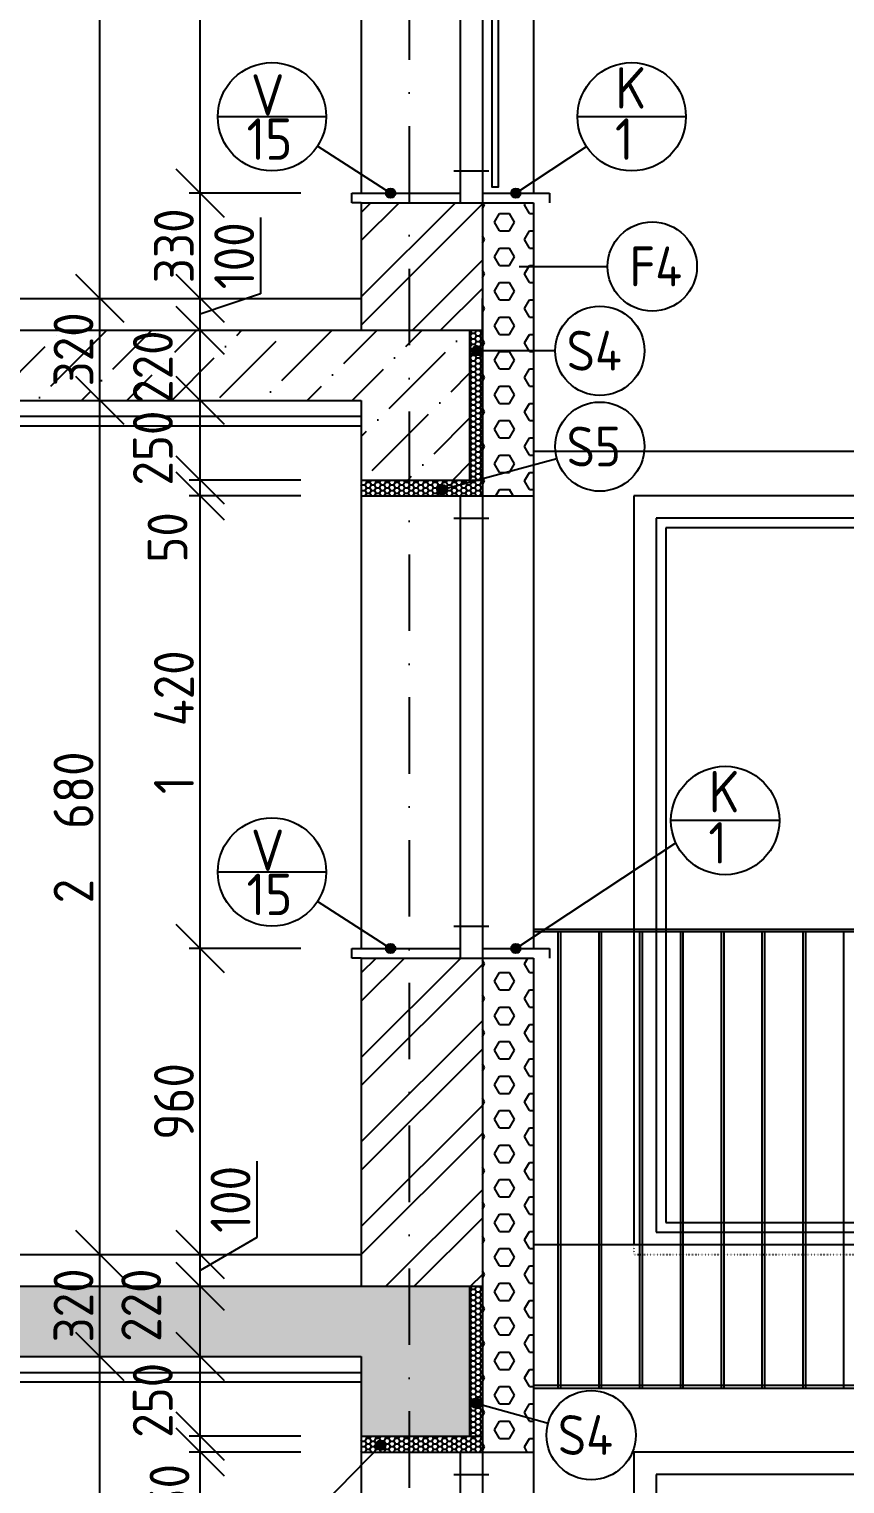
# Model space of a CAD drawing. Extents: x 3792242 to 5145247, y -1546315 to -1031918.
# Drawn here: x 3901623 to 3904182, y -1496480 to -1491915 of the extents above; entities that cross this region are included whole.
import ezdxf

# ---------------------------------------------------------------- set-up
doc = ezdxf.new("R2010")
doc.units = 0
doc.header["$MEASUREMENT"] = 0
doc.linetypes.add('ACAD_ISO07W100', pattern=[3.5, 0.5, -3])
doc.linetypes.add('BODKOCIARKOVANA_3', pattern=[5.6, 3, -1.3, 0, -1.3])
doc.layers.get('0').update_dxf_attribs({"linetype": 'CONTINUOUS'})
doc.layers.get('Defpoints').update_dxf_attribs({"color": 61, "linetype": 'CONTINUOUS'})
for name, color, linetype in [('KÓTY', 4, 'CONTINUOUS'), ('MÚRY', 1, 'CONTINUOUS'), ('OKNÁ', 143, 'CONTINUOUS'), ('osi', 253, 'CONTINUOUS'), ('POZEMOK', 7, 'CONTINUOUS'), ('TENKÁ', 7, 'CONTINUOUS'), ('ŠRAFY', 82, 'CONTINUOUS'), ('šrafy-múry', 8, 'CONTINUOUS')]:
    doc.layers.add(name, color=color, linetype=linetype)
doc.styles.add('STYLE1', font='isocp.shx')
doc.dimstyles.new('STANDARD-50', dxfattribs={"dimtxt": 125, "dimasz": 150, "dimexe": 10, "dimexo": 200, "dimgap": 20, "dimtad": 1, "dimdsep": 46, "dimlunit": 6, "dimtxsty": 'STYLE1', "dimblk1": 'OBLIQUE', "dimblk2": 'OBLIQUE', "dimsah": 1, "dimcen": 2.5, "dimse1": 1, "dimse2": 1, "dimadec": 0, "dimazin": 0, "dimtfac": 1, "dimtmove": 1, "dimatfit": 3, "dimldrblk": 'OBLIQUE', "dimfxl": 1, "dimtolj": 1, "dimtzin": 0, "dimarcsym": 0})
pattern_1 = [(0, (-536151.5, 39883.5), (0, 54.12658774), [31.25, -62.5]), (120, (-536151.5, 39883.5), (-46.875, -27.06329387), [31.25, -62.5]), (60, (-536120.25, 39883.5), (-46.875, 27.06329387), [31.25, -62.5])]
pattern_2 = [(45, (-32461.5, -394519.38), (-132.5825215, 132.5825215), []), (45, (-32373.11, -394519.38), (-132.5825215, 132.5825215), [])]
pattern_3 = [(45, (-28638, 39883.5), (53.0330086, 194.4543648), [250, -50, 0, -50])]

# ---------------------------------------------------------------- blocks, each defined once
blk = doc.blocks.new('_OBLIQUE')
at = {"color": 0, "linetype": 'ByBlock'}
blk.add_line((-0.5, -0.5), (0.5, 0.5), dxfattribs=at)
blk = doc.blocks.new('*D31817')
at = {"layer": 'Defpoints', "color": 0}
for p in [(3902160, -1496380.3), (3902665, -1496380.3), (3902665, -1498430.3)]:
    blk.add_point(p, dxfattribs=at)
at = {"layer": 'KÓTY', "color": 0, "lineweight": -2, "ltscale": 0.25}
blk.add_line((3902160, -1498430.3), (3902160, -1496380.3), dxfattribs=at)
at = {"layer": 'KÓTY', "color": 0, "linetype": 'ByBlock', "lineweight": -2, "xscale": 150, "yscale": 150, "zscale": 150}
for p, rotation in [((3902160, -1496380.3), 90), ((3902160, -1498430.3), 270)]:
    blk.add_blockref('_OBLIQUE', p, dxfattribs=dict(at, rotation=rotation))
at = {"layer": 'KÓTY', "color": 0, "insert": (3902077.5, -1497405.3), "char_height": 125, "attachment_point": 5, "rotation": 90, "style": 'STYLE1'}
blk.add_mtext('\\A1;2ﾠ050', dxfattribs=at)
blk = doc.blocks.new('*D31818')
at = {"layer": 'Defpoints', "color": 0}
for p in [(3902160, -1496330.3), (3902665, -1496330.3), (3902665, -1496380.3)]:
    blk.add_point(p, dxfattribs=at)
at = {"layer": 'KÓTY', "color": 0, "lineweight": -2, "ltscale": 0.25}
blk.add_line((3902160, -1496380.3), (3902160, -1496330.3), dxfattribs=at)
at = {"layer": 'KÓTY', "color": 0, "linetype": 'ByBlock', "lineweight": -2, "xscale": 150, "yscale": 150, "zscale": 150}
for p, rotation in [((3902160, -1496330.3), 90), ((3902160, -1496380.3), 270)]:
    blk.add_blockref('_OBLIQUE', p, dxfattribs=dict(at, rotation=rotation))
at = {"layer": 'KÓTY', "color": 0, "insert": (3902063.5, -1496497), "char_height": 125, "attachment_point": 5, "rotation": 90, "style": 'STYLE1'}
blk.add_mtext('\\A1;50', dxfattribs=at)
blk = doc.blocks.new('*D31819')
at = {"layer": 'Defpoints', "color": 0}
for p in [(3902160, -1496080.3), (3902665, -1496080.3), (3902665, -1496330.3)]:
    blk.add_point(p, dxfattribs=at)
at = {"layer": 'KÓTY', "color": 0, "lineweight": -2, "ltscale": 0.25}
blk.add_line((3902160, -1496330.3), (3902160, -1496080.3), dxfattribs=at)
at = {"layer": 'KÓTY', "color": 0, "linetype": 'ByBlock', "lineweight": -2, "xscale": 150, "yscale": 150, "zscale": 150}
for p, rotation in [((3902160, -1496080.3), 90), ((3902160, -1496330.3), 270)]:
    blk.add_blockref('_OBLIQUE', p, dxfattribs=dict(at, rotation=rotation))
at = {"layer": 'KÓTY', "color": 0, "insert": (3902011, -1496218), "char_height": 125, "attachment_point": 5, "rotation": 90, "style": 'STYLE1'}
blk.add_mtext('\\A1;250', dxfattribs=at)
blk = doc.blocks.new('*D31820')
at = {"layer": 'Defpoints', "color": 0}
for p in [(3902160, -1495860.3), (3902665, -1495860.3), (3902665, -1496080.3)]:
    blk.add_point(p, dxfattribs=at)
at = {"layer": 'KÓTY', "color": 0, "lineweight": -2, "ltscale": 0.25}
blk.add_line((3902160, -1496080.3), (3902160, -1495860.3), dxfattribs=at)
at = {"layer": 'KÓTY', "color": 0, "linetype": 'ByBlock', "lineweight": -2, "xscale": 150, "yscale": 150, "zscale": 150}
for p, rotation in [((3902160, -1495860.3), 90), ((3902160, -1496080.3), 270)]:
    blk.add_blockref('_OBLIQUE', p, dxfattribs=dict(at, rotation=rotation))
at = {"layer": 'KÓTY', "color": 0, "insert": (3901975, -1495919.5), "char_height": 125, "attachment_point": 5, "rotation": 90, "style": 'STYLE1'}
blk.add_mtext('\\A1;220', dxfattribs=at)
blk = doc.blocks.new('*D31821')
at = {"layer": 'Defpoints', "color": 0}
for p in [(3902160, -1495760.3), (3902665, -1495760.3), (3902665, -1495860.3)]:
    blk.add_point(p, dxfattribs=at)
at = {"layer": 'KÓTY', "color": 0, "lineweight": -2, "ltscale": 0.25}
for p, q in [((3902337.5, -1495467.4), (3902337.5, -1495707.5)), ((3902337.5, -1495707.5), (3902160, -1495810.3)), ((3902160, -1495860.3), (3902160, -1495760.3))]:
    blk.add_line(p, q, dxfattribs=at)
at = {"layer": 'KÓTY', "color": 0, "linetype": 'ByBlock', "lineweight": -2, "xscale": 150, "yscale": 150, "zscale": 150}
for p, rotation in [((3902160, -1495760.3), 90), ((3902160, -1495860.3), 270)]:
    blk.add_blockref('_OBLIQUE', p, dxfattribs=dict(at, rotation=rotation))
at = {"layer": 'KÓTY', "color": 0, "insert": (3902255, -1495587.5), "char_height": 125, "attachment_point": 5, "rotation": 90, "style": 'STYLE1'}
blk.add_mtext('\\A1;100', dxfattribs=at)
blk = doc.blocks.new('*D31822')
at = {"layer": 'Defpoints', "color": 0}
for p in [(3902160, -1494800.3), (3902665, -1494800.3), (3902665, -1495760.3)]:
    blk.add_point(p, dxfattribs=at)
at = {"layer": 'KÓTY', "color": 0, "lineweight": -2, "ltscale": 0.25}
blk.add_line((3902160, -1495760.3), (3902160, -1494800.3), dxfattribs=at)
at = {"layer": 'KÓTY', "color": 0, "linetype": 'ByBlock', "lineweight": -2, "xscale": 150, "yscale": 150, "zscale": 150}
for p, rotation in [((3902160, -1494800.3), 90), ((3902160, -1495760.3), 270)]:
    blk.add_blockref('_OBLIQUE', p, dxfattribs=dict(at, rotation=rotation))
at = {"layer": 'KÓTY', "color": 0, "insert": (3902077.5, -1495280.3), "char_height": 125, "attachment_point": 5, "rotation": 90, "style": 'STYLE1'}
blk.add_mtext('\\A1;960', dxfattribs=at)
blk = doc.blocks.new('*D31823')
at = {"layer": 'Defpoints', "color": 0}
for p in [(3902160, -1493380.3), (3902665, -1493380.3), (3902665, -1494800.3)]:
    blk.add_point(p, dxfattribs=at)
at = {"layer": 'KÓTY', "color": 0, "lineweight": -2, "ltscale": 0.25}
blk.add_line((3902160, -1494800.3), (3902160, -1493380.3), dxfattribs=at)
at = {"layer": 'KÓTY', "color": 0, "linetype": 'ByBlock', "lineweight": -2, "xscale": 150, "yscale": 150, "zscale": 150}
for p, rotation in [((3902160, -1493380.3), 90), ((3902160, -1494800.3), 270)]:
    blk.add_blockref('_OBLIQUE', p, dxfattribs=dict(at, rotation=rotation))
at = {"layer": 'KÓTY', "color": 0, "insert": (3902077.5, -1494090.3), "char_height": 125, "attachment_point": 5, "rotation": 90, "style": 'STYLE1'}
blk.add_mtext('\\A1;1ﾠ420', dxfattribs=at)
blk = doc.blocks.new('*D31824')
at = {"layer": 'Defpoints', "color": 0}
for p in [(3902160, -1493330.3), (3902665, -1493330.3), (3902665, -1493380.3)]:
    blk.add_point(p, dxfattribs=at)
at = {"layer": 'KÓTY', "color": 0, "lineweight": -2, "ltscale": 0.25}
blk.add_line((3902160, -1493380.3), (3902160, -1493330.3), dxfattribs=at)
at = {"layer": 'KÓTY', "color": 0, "linetype": 'ByBlock', "lineweight": -2, "xscale": 150, "yscale": 150, "zscale": 150}
for p, rotation in [((3902160, -1493330.3), 90), ((3902160, -1493380.3), 270)]:
    blk.add_blockref('_OBLIQUE', p, dxfattribs=dict(at, rotation=rotation))
at = {"layer": 'KÓTY', "color": 0, "insert": (3902057.5, -1493510.5), "char_height": 125, "attachment_point": 5, "rotation": 90, "style": 'STYLE1'}
blk.add_mtext('\\A1;50', dxfattribs=at)
blk = doc.blocks.new('*D31825')
at = {"layer": 'Defpoints', "color": 0}
for p in [(3902160, -1493080.3), (3902665, -1493080.3), (3902665, -1493330.3)]:
    blk.add_point(p, dxfattribs=at)
at = {"layer": 'KÓTY', "color": 0, "lineweight": -2, "ltscale": 0.25}
blk.add_line((3902160, -1493330.3), (3902160, -1493080.3), dxfattribs=at)
at = {"layer": 'KÓTY', "color": 0, "linetype": 'ByBlock', "lineweight": -2, "xscale": 150, "yscale": 150, "zscale": 150}
for p, rotation in [((3902160, -1493080.3), 90), ((3902160, -1493330.3), 270)]:
    blk.add_blockref('_OBLIQUE', p, dxfattribs=dict(at, rotation=rotation))
at = {"layer": 'KÓTY', "color": 0, "insert": (3902011.5, -1493230), "char_height": 125, "attachment_point": 5, "rotation": 90, "style": 'STYLE1'}
blk.add_mtext('\\A1;250', dxfattribs=at)
blk = doc.blocks.new('*D31826')
at = {"layer": 'Defpoints', "color": 0}
for p in [(3902160, -1492860.3), (3902665, -1492860.3), (3902665, -1493080.3)]:
    blk.add_point(p, dxfattribs=at)
at = {"layer": 'KÓTY', "color": 0, "lineweight": -2, "ltscale": 0.25}
blk.add_line((3902160, -1493080.3), (3902160, -1492860.3), dxfattribs=at)
at = {"layer": 'KÓTY', "color": 0, "linetype": 'ByBlock', "lineweight": -2, "xscale": 150, "yscale": 150, "zscale": 150}
for p, rotation in [((3902160, -1492860.3), 90), ((3902160, -1493080.3), 270)]:
    blk.add_blockref('_OBLIQUE', p, dxfattribs=dict(at, rotation=rotation))
at = {"layer": 'KÓTY', "color": 0, "insert": (3902011.5, -1492976), "char_height": 125, "attachment_point": 5, "rotation": 90, "style": 'STYLE1'}
blk.add_mtext('\\A1;220', dxfattribs=at)
blk = doc.blocks.new('*D31827')
at = {"layer": 'Defpoints', "color": 0}
for p in [(3902160, -1492760.3), (3902665, -1492760.3), (3902665, -1492860.3)]:
    blk.add_point(p, dxfattribs=at)
at = {"layer": 'KÓTY', "color": 0, "lineweight": -2, "ltscale": 0.25}
for p, q in [((3902349, -1492506.4), (3902349, -1492746.5)), ((3902349, -1492746.5), (3902160, -1492810.3)), ((3902160, -1492860.3), (3902160, -1492760.3))]:
    blk.add_line(p, q, dxfattribs=at)
at = {"layer": 'KÓTY', "color": 0, "linetype": 'ByBlock', "lineweight": -2, "xscale": 150, "yscale": 150, "zscale": 150}
for p, rotation in [((3902160, -1492760.3), 90), ((3902160, -1492860.3), 270)]:
    blk.add_blockref('_OBLIQUE', p, dxfattribs=dict(at, rotation=rotation))
at = {"layer": 'KÓTY', "color": 0, "insert": (3902266.5, -1492626.5), "char_height": 125, "attachment_point": 5, "rotation": 90, "style": 'STYLE1'}
blk.add_mtext('\\A1;100', dxfattribs=at)
blk = doc.blocks.new('*D31828')
at = {"layer": 'Defpoints', "color": 0}
for p in [(3902160, -1492430.3), (3902665, -1492430.3), (3902665, -1492760.3)]:
    blk.add_point(p, dxfattribs=at)
at = {"layer": 'KÓTY', "color": 0, "lineweight": -2, "ltscale": 0.25}
blk.add_line((3902160, -1492760.3), (3902160, -1492430.3), dxfattribs=at)
at = {"layer": 'KÓTY', "color": 0, "linetype": 'ByBlock', "lineweight": -2, "xscale": 150, "yscale": 150, "zscale": 150}
for p, rotation in [((3902160, -1492430.3), 90), ((3902160, -1492760.3), 270)]:
    blk.add_blockref('_OBLIQUE', p, dxfattribs=dict(at, rotation=rotation))
at = {"layer": 'KÓTY', "color": 0, "insert": (3902077.5, -1492595.3), "char_height": 125, "attachment_point": 5, "rotation": 90, "style": 'STYLE1'}
blk.add_mtext('\\A1;330', dxfattribs=at)
blk = doc.blocks.new('*D31829')
at = {"layer": 'Defpoints', "color": 0}
for p in [(3902160, -1490380.3), (3902665, -1490380.3), (3902665, -1492430.3)]:
    blk.add_point(p, dxfattribs=at)
at = {"layer": 'KÓTY', "color": 0, "lineweight": -2, "ltscale": 0.25}
blk.add_line((3902160, -1492430.3), (3902160, -1490380.3), dxfattribs=at)
at = {"layer": 'KÓTY', "color": 0, "linetype": 'ByBlock', "lineweight": -2, "xscale": 150, "yscale": 150, "zscale": 150}
for p, rotation in [((3902160, -1490380.3), 90), ((3902160, -1492430.3), 270)]:
    blk.add_blockref('_OBLIQUE', p, dxfattribs=dict(at, rotation=rotation))
at = {"layer": 'KÓTY', "color": 0, "insert": (3902077.5, -1491405.3), "char_height": 125, "attachment_point": 5, "rotation": 90, "style": 'STYLE1'}
blk.add_mtext('\\A1;2ﾠ050', dxfattribs=at)
blk = doc.blocks.new('*D31842')
at = {"layer": 'Defpoints', "color": 0}
for p in [(3901845, -1496080.3), (3901845, -1496080.3), (3901845, -1498760.3)]:
    blk.add_point(p, dxfattribs=at)
at = {"layer": 'KÓTY', "color": 0, "lineweight": -2, "ltscale": 0.25}
blk.add_line((3901845, -1498760.3), (3901845, -1496080.3), dxfattribs=at)
at = {"layer": 'KÓTY', "color": 0, "linetype": 'ByBlock', "lineweight": -2, "xscale": 150, "yscale": 150, "zscale": 150}
for p, rotation in [((3901845, -1496080.3), 90), ((3901845, -1498760.3), 270)]:
    blk.add_blockref('_OBLIQUE', p, dxfattribs=dict(at, rotation=rotation))
at = {"layer": 'KÓTY', "color": 0, "insert": (3901762.5, -1497420.3), "char_height": 125, "attachment_point": 5, "rotation": 90, "style": 'STYLE1'}
blk.add_mtext('\\A1;2ﾠ680', dxfattribs=at)
blk = doc.blocks.new('*D31843')
at = {"layer": 'Defpoints', "color": 0}
for p in [(3901845, -1495760.3), (3901845, -1495760.3), (3901845, -1496080.3)]:
    blk.add_point(p, dxfattribs=at)
at = {"layer": 'KÓTY', "color": 0, "lineweight": -2, "ltscale": 0.25}
blk.add_line((3901845, -1496080.3), (3901845, -1495760.3), dxfattribs=at)
at = {"layer": 'KÓTY', "color": 0, "linetype": 'ByBlock', "lineweight": -2, "xscale": 150, "yscale": 150, "zscale": 150}
for p, rotation in [((3901845, -1495760.3), 90), ((3901845, -1496080.3), 270)]:
    blk.add_blockref('_OBLIQUE', p, dxfattribs=dict(at, rotation=rotation))
at = {"layer": 'KÓTY', "color": 0, "insert": (3901762.5, -1495920.3), "char_height": 125, "attachment_point": 5, "rotation": 90, "style": 'STYLE1'}
blk.add_mtext('\\A1;320', dxfattribs=at)
blk = doc.blocks.new('*D31844')
at = {"layer": 'Defpoints', "color": 0}
for p in [(3901845, -1493080.3), (3901845, -1493080.3), (3901845, -1495760.3)]:
    blk.add_point(p, dxfattribs=at)
at = {"layer": 'KÓTY', "color": 0, "lineweight": -2, "ltscale": 0.25}
blk.add_line((3901845, -1495760.3), (3901845, -1493080.3), dxfattribs=at)
at = {"layer": 'KÓTY', "color": 0, "linetype": 'ByBlock', "lineweight": -2, "xscale": 150, "yscale": 150, "zscale": 150}
for p, rotation in [((3901845, -1493080.3), 90), ((3901845, -1495760.3), 270)]:
    blk.add_blockref('_OBLIQUE', p, dxfattribs=dict(at, rotation=rotation))
at = {"layer": 'KÓTY', "color": 0, "insert": (3901762.5, -1494420.3), "char_height": 125, "attachment_point": 5, "rotation": 90, "style": 'STYLE1'}
blk.add_mtext('\\A1;2ﾠ680', dxfattribs=at)
blk = doc.blocks.new('*D31845')
at = {"layer": 'Defpoints', "color": 0}
for p in [(3901845, -1492760.3), (3901845, -1492760.3), (3901845, -1493080.3)]:
    blk.add_point(p, dxfattribs=at)
at = {"layer": 'KÓTY', "color": 0, "lineweight": -2, "ltscale": 0.25}
blk.add_line((3901845, -1493080.3), (3901845, -1492760.3), dxfattribs=at)
at = {"layer": 'KÓTY', "color": 0, "linetype": 'ByBlock', "lineweight": -2, "xscale": 150, "yscale": 150, "zscale": 150}
for p, rotation in [((3901845, -1492760.3), 90), ((3901845, -1493080.3), 270)]:
    blk.add_blockref('_OBLIQUE', p, dxfattribs=dict(at, rotation=rotation))
at = {"layer": 'KÓTY', "color": 0, "insert": (3901762.5, -1492920.3), "char_height": 125, "attachment_point": 5, "rotation": 90, "style": 'STYLE1'}
blk.add_mtext('\\A1;320', dxfattribs=at)
blk = doc.blocks.new('*D31846')
at = {"layer": 'Defpoints', "color": 0}
for p in [(3901845, -1490030.3), (3901845, -1490030.3), (3901845, -1492760.3)]:
    blk.add_point(p, dxfattribs=at)
at = {"layer": 'KÓTY', "color": 0, "lineweight": -2, "ltscale": 0.25}
blk.add_line((3901845, -1492760.3), (3901845, -1490030.3), dxfattribs=at)
at = {"layer": 'KÓTY', "color": 0, "linetype": 'ByBlock', "lineweight": -2, "xscale": 150, "yscale": 150, "zscale": 150}
for p, rotation in [((3901845, -1490030.3), 90), ((3901845, -1492760.3), 270)]:
    blk.add_blockref('_OBLIQUE', p, dxfattribs=dict(at, rotation=rotation))
at = {"layer": 'KÓTY', "color": 0, "insert": (3901762.5, -1491395.3), "char_height": 125, "attachment_point": 5, "rotation": 90, "style": 'STYLE1'}
blk.add_mtext('\\A1;2ﾠ730', dxfattribs=at)
blk = doc.blocks.new('*D49403')
at = {"layer": 'Defpoints', "color": 0}
for p in [(3903205, -1496380.3), (3906647.5, -1496380.3), (3903205, -1498430.3)]:
    blk.add_point(p, dxfattribs=at)
at = {"layer": 'KÓTY', "color": 0, "lineweight": -2, "ltscale": 0.25}
blk.add_line((3906647.5, -1498430.3), (3906647.5, -1496380.3), dxfattribs=at)
at = {"layer": 'KÓTY', "color": 0, "linetype": 'ByBlock', "lineweight": -2, "xscale": 150, "yscale": 150, "zscale": 150}
for p, rotation in [((3906647.5, -1496380.3), 90), ((3906647.5, -1498430.3), 270)]:
    blk.add_blockref('_OBLIQUE', p, dxfattribs=dict(at, rotation=rotation))
at = {"layer": 'KÓTY', "color": 0, "insert": (3906565, -1497405.3), "char_height": 125, "attachment_point": 5, "rotation": 90, "style": 'STYLE1'}
blk.add_mtext('\\A1;2ﾠ050', dxfattribs=at)

msp = doc.modelspace()

# ---------------------------------------------------------------- hatches: boundary and pattern name
at = {"layer": 'TENKÁ'}
h = msp.add_hatch(color=256, dxfattribs=at)
h.dxf.hatch_style = 1
h.paths.add_polyline_path([(3902757, -1492415.27, -2.41421356), (3902742, -1492430.27, -0.41421356)])
h = msp.add_hatch(color=256, dxfattribs=at)
h.dxf.hatch_style = 1
h.paths.add_polyline_path([(3903150, -1492415.27, -2.41421356), (3903135, -1492430.27, -0.41421356)])
h = msp.add_hatch(color=256, dxfattribs=at)
h.dxf.hatch_style = 1
h.paths.add_polyline_path([(3903027.5, -1492909.676, -2.41421356), (3903012.5, -1492924.676, -0.41421356)])
h = msp.add_hatch(color=256, dxfattribs=at)
h.dxf.hatch_style = 1
h.paths.add_polyline_path([(3902918.5, -1493345.446, 2.41421356), (3902933.5, -1493360.446, 0.41421356)])
h = msp.add_hatch(color=256, dxfattribs=at)
h.dxf.hatch_style = 1
h.paths.add_polyline_path([(3902757, -1494785.27, -2.41421356), (3902742, -1494800.27, -0.41421356)])
h = msp.add_hatch(color=256, dxfattribs=at)
h.dxf.hatch_style = 1
h.paths.add_polyline_path([(3903150, -1494785.27, -2.41421356), (3903135, -1494800.27, -0.41421356)])
h = msp.add_hatch(color=256, dxfattribs=at)
h.dxf.hatch_style = 1
h.paths.add_polyline_path([(3903025, -1496212.176, -2.41421356), (3903010, -1496227.176, -0.41421356)])
h = msp.add_hatch(color=256, dxfattribs=at)
h.dxf.hatch_style = 1
h.paths.add_polyline_path([(3902726.5, -1496343.946, 2.41421356), (3902741.5, -1496358.946, 0.41421356)])
at = {"layer": 'ŠRAFY'}
h = msp.add_hatch(dxfattribs=at)
h.set_pattern_fill('ANSI32', color=256, scale=500)
h.set_pattern_definition(pattern_2)
h.paths.add_polyline_path([(3902665, -1492860.27), (3902665, -1492760.27), (3902665, -1492460.27), (3902975, -1492460.27), (3903045, -1492460.27), (3903045, -1492860.27), (3902965, -1492860.27)])
h = msp.add_hatch(dxfattribs=at)
h.set_pattern_fill('HEX', color=256, scale=250, angle=180)
h.set_pattern_definition(pattern_1)
h.paths.add_polyline_path([(3903045, -1492860.27), (3903045, -1492460.27), (3903205, -1492460.27), (3903205, -1493380.27), (3903045, -1493380.27), (3903045, -1493330.27)])
h = msp.add_hatch(dxfattribs=at)
h.set_pattern_fill('HONEY', color=256, scale=80, angle=180)
h.set_pattern_definition([(0, (-536028, 7000), (15, 8.660254038), [10, -20]), (120, (-536028, 7000), (-15, 8.660254038), [10, -20]), (60, (-536028, 7000), (4e-15, 17.320508076), [-20, 10])])
h.paths.add_polyline_path([(3903045, -1492860.27), (3903045, -1493330.27), (3903005, -1493330.27), (3903005, -1492860.27)])
h = msp.add_hatch(dxfattribs=at)
h.set_pattern_fill('HONEY', color=256, scale=80, angle=180)
h.set_pattern_definition([(0, (-536028, 7000), (15, 8.660254038), [10, -20]), (120, (-536028, 7000), (-15, 8.660254038), [10, -20]), (60, (-536028, 7000), (3e-15, 17.320508076), [-20, 10])])
h.paths.add_polyline_path([(3902665, -1493380.27), (3902665, -1493330.27), (3902735, -1493330.27), (3902765, -1493330.27), (3902835, -1493330.27), (3902905, -1493330.27), (3902975, -1493330.27), (3903045, -1493330.27), (3903045, -1493380.27), (3902975, -1493380.27)])
h = msp.add_hatch(dxfattribs=at)
h.set_pattern_fill('ANSI32', color=256, scale=500)
h.set_pattern_definition(pattern_2)
h.paths.add_polyline_path([(3903045, -1495860.27), (3902665, -1495860.27), (3902665, -1495760.27), (3902665, -1494830.27), (3903045, -1494830.27)])
h = msp.add_hatch(dxfattribs=at)
h.set_pattern_fill('HEX', color=256, scale=250, angle=180)
h.set_pattern_definition(pattern_1)
h.paths.add_polyline_path([(3903205, -1494830.27), (3903205, -1496380.27), (3903045, -1496380.27), (3903045, -1496330.27), (3903045, -1495860.27), (3903045, -1494830.27)])
h = msp.add_hatch(dxfattribs=at)
h.set_pattern_fill('HONEY', color=256, scale=80, angle=180)
h.set_pattern_definition([(0, (-536028, 4000), (15, 8.660254038), [10, -20]), (120, (-536028, 4000), (-15, 8.660254038), [10, -20]), (60, (-536028, 4000), (4e-15, 17.320508076), [-20, 10])])
h.paths.add_polyline_path([(3903045, -1495860.27), (3903045, -1496330.27), (3903005, -1496330.27), (3903005, -1495860.27)])
h = msp.add_hatch(dxfattribs=at)
h.set_pattern_fill('HONEY', color=256, scale=80, angle=180)
h.set_pattern_definition([(0, (-536028, 4000), (15, 8.660254038), [10, -20]), (120, (-536028, 4000), (-15, 8.660254038), [10, -20]), (60, (-536028, 4000), (3e-15, 17.320508076), [-20, 10])])
h.paths.add_polyline_path([(3902665, -1496380.27), (3902665, -1496330.27), (3902735, -1496330.27), (3902765, -1496330.27), (3902835, -1496330.27), (3902905, -1496330.27), (3902975, -1496330.27), (3903045, -1496330.27), (3903045, -1496380.27), (3902975, -1496380.27)])
at = {"layer": 'šrafy-múry'}
h = msp.add_hatch(dxfattribs=at)
h.set_pattern_fill('ANSI36', color=253, scale=800, angle=180)
h.set_pattern_definition(pattern_3)
h.paths.add_polyline_path([(3890945, -1493080.27), (3894980, -1493080.27), (3895120, -1493080.27), (3897670, -1493080.27), (3897785, -1493080.27), (3902665, -1493080.27), (3902665, -1493330.27), (3903005, -1493330.27), (3903005, -1492860.27), (3890885, -1492860.27), (3890885, -1493080.27)])
h = msp.add_hatch(dxfattribs=at)
h.set_pattern_fill('ANSI36', color=253, scale=800, angle=180)
h.set_pattern_definition(pattern_3)
h.paths.add_polyline_path([(3903005, -1496330.27), (3903005, -1495860.27), (3889445, -1495860.27), (3889445, -1495910.27), (3887855, -1495910.27), (3887855, -1496080.27), (3889445, -1496080.27), (3889445, -1496330.27), (3889745, -1496330.27), (3889745, -1496080.27), (3894980, -1496080.27), (3895120, -1496080.27), (3897670, -1496080.27), (3897785, -1496080.27), (3902665, -1496080.27), (3902665, -1496330.27)])

# ---------------------------------------------------------------- linework, layer by layer
at = {"layer": 'KÓTY', "ltscale": 0.25}
for p, q in [((3902475.403, -1492430.27), (3902125.403, -1492430.27)), ((3902475.403, -1493330.27), (3902125.403, -1493330.27)), ((3902475.403, -1493380.27), (3902125.403, -1493380.27)), ((3902475.403, -1494800.27), (3902125.403, -1494800.27)), ((3902475.403, -1496330.27), (3902125.403, -1496330.27)), ((3902475.403, -1496380.27), (3902125.403, -1496380.27))]:
    msp.add_line(p, q, dxfattribs=at)
at = {"layer": 'MÚRY'}
for p, q in [((3902665, -1492460.27), (3903205, -1492460.27)), ((3902665, -1492460.27), (3902665, -1492760.27)), ((3903205, -1492460.27), (3903205, -1493380.27)), ((3897785, -1492760.27), (3902665, -1492760.27)), ((3903205, -1492790.27), (3903205, -1493380.27)), ((3897785, -1493080.27), (3902665, -1493080.27)), ((3902665, -1493080.27), (3902665, -1493380.27)), ((3902665, -1493080.27), (3902665, -1493380.27)), ((3902665, -1493380.27), (3903205, -1493380.27)), ((3902665, -1493380.27), (3903205, -1493380.27)), ((3902665, -1494830.27), (3903205, -1494830.27)), ((3902665, -1494830.27), (3902665, -1495760.27)), ((3902665, -1494830.27), (3903205, -1494830.27)), ((3902665, -1494830.27), (3902665, -1495760.27)), ((3903205, -1494830.27), (3903205, -1496380.27)), ((3903205, -1494830.27), (3903205, -1496380.27)), ((3897785, -1495760.27), (3902665, -1495760.27)), ((3897785, -1496080.27), (3902665, -1496080.27)), ((3902665, -1496080.27), (3902665, -1496380.27)), ((3902665, -1496080.27), (3902665, -1496380.27)), ((3902665, -1496380.27), (3903205, -1496380.27)), ((3902665, -1496380.27), (3903205, -1496380.27))]:
    msp.add_line(p, q, dxfattribs=at)
at = {"layer": 'OKNÁ', "ltscale": 0.25}
for p, q in [((3902975, -1490380.27), (3902975, -1492460.27)), ((3903045, -1490380.27), (3903045, -1492460.27)), ((3902955, -1492360.27), (3903065, -1492360.27)), ((3903160.5, -1492660.379), (3903437.861, -1492660.379)), ((3903273.5, -1492924.676), (3903027.5, -1492924.676)), ((3902918.5, -1493360.446), (3903278.433, -1493262.283)), ((3902975, -1493380.27), (3902975, -1494830.27)), ((3902975, -1493380.27), (3902975, -1494830.27)), ((3903045, -1493380.27), (3903045, -1494830.27)), ((3903045, -1493380.27), (3903045, -1494830.27)), ((3902955, -1493450.27), (3903065, -1493450.27)), ((3902955, -1493450.27), (3903065, -1493450.27)), ((3902955, -1494730.27), (3903065, -1494730.27)), ((3902955, -1494730.27), (3903065, -1494730.27)), ((3903025, -1496227.176), (3903251.081, -1496289.802)), ((3902726.5, -1496358.946), (3902550.826, -1496538.796)), ((3902975, -1496380.27), (3902975, -1498460.27)), ((3903045, -1496380.27), (3903045, -1498460.27)), ((3902955, -1496450.27), (3903065, -1496450.27)), ((3902955, -1496450.27), (3903065, -1496450.27))]:
    msp.add_line(p, q, dxfattribs=at)
at = {"layer": 'OKNÁ'}
for p, q in [((3904710, -1493480.27), (3903620, -1493480.27)), ((3903620, -1493480.27), (3903620, -1495660.27)), ((3903620, -1495660.27), (3904710, -1495660.27))]:
    msp.add_line(p, q, dxfattribs=at)
at = {"layer": 'OKNÁ', "ltscale": 0.25}
msp.add_lwpolyline([(3903095, -1491510.27), (3903075, -1491510.27), (3903075, -1492410.27), (3903095, -1492410.27)], close=True, dxfattribs=at)
for centre in [(3903577.861, -1492660.379), (3903413.5, -1492924.676), (3903413.5, -1493225.446), (3903386, -1496327.176)]:
    msp.add_circle(centre, 140, dxfattribs=at)
at = {"layer": 'osi', "linetype": 'BODKOCIARKOVANA_3', "ltscale": 80}
msp.add_line((3902815, -1485946), (3902815, -1508356), dxfattribs=at)
at = {"layer": 'POZEMOK', "color": 8, "ltscale": 0.15}
for p, q in [((3906105, -1494740.27), (3903205, -1494740.27)), ((3906105, -1494748.27), (3903205, -1494748.27)), ((3903282, -1494748.27), (3903282, -1496180.27)), ((3903290, -1494748.27), (3903290, -1496180.27)), ((3903410, -1494748.27), (3903410, -1496180.27)), ((3903418, -1494748.27), (3903418, -1496180.27)), ((3903538, -1494748.27), (3903538, -1496180.27)), ((3903546, -1494748.27), (3903546, -1496180.27)), ((3903666, -1494748.27), (3903666, -1496180.27)), ((3903674, -1494748.27), (3903674, -1496180.27)), ((3903794, -1494748.27), (3903794, -1496180.27)), ((3903802, -1494748.27), (3903802, -1496180.27)), ((3903922, -1494748.27), (3903922, -1496180.27)), ((3903930, -1494748.27), (3903930, -1496180.27)), ((3904050, -1494748.27), (3904050, -1496180.27)), ((3904058, -1494748.27), (3904058, -1496180.27)), ((3904178, -1494748.27), (3904178, -1496180.27)), ((3906105, -1495730.27), (3903205, -1495730.27)), ((3903205, -1496170.27), (3906105, -1496170.27)), ((3903205, -1496180.27), (3906105, -1496180.27))]:
    msp.add_line(p, q, dxfattribs=at)
at = {"layer": 'TENKÁ'}
for p, q in [((3902665, -1490380.27), (3902665, -1492430.27)), ((3903205, -1490380.27), (3903205, -1492430.27)), ((3902757, -1492430.27), (3902527.867, -1492282.502)), ((3903150, -1492430.27), (3903371.565, -1492284.018)), ((3902635, -1492430.27), (3902975, -1492430.27)), ((3902635, -1492460.27), (3902635, -1492430.27)), ((3902665, -1492460.27), (3902635, -1492460.27)), ((3903045, -1492430.27), (3903255, -1492430.27)), ((3903045, -1492460.27), (3903045, -1493380.27)), ((3903255, -1492430.27), (3903255, -1492460.27)), ((3902665, -1492760.27), (3902665, -1492860.27)), ((3902665, -1492760.27), (3902665, -1492860.27)), ((3902665, -1492760.27), (3902665, -1492860.27)), ((3903045, -1493330.27), (3903045, -1492760.27)), ((3889445, -1492860.27), (3903045, -1492860.27)), ((3903005, -1492860.27), (3903005, -1493330.27)), ((3897785, -1493130.27), (3902665, -1493130.27)), ((3897785, -1493160.27), (3902665, -1493160.27)), ((3905855, -1493240.27), (3903205, -1493240.27)), ((3902665, -1493330.27), (3903045, -1493330.27)), ((3902665, -1493330.27), (3903045, -1493330.27)), ((3902665, -1493330.27), (3903045, -1493330.27)), ((3902665, -1493330.27), (3903045, -1493330.27)), ((3902665, -1493330.27), (3903045, -1493330.27)), ((3902665, -1493380.27), (3902665, -1494800.27)), ((3902665, -1493380.27), (3902665, -1494800.27)), ((3903205, -1493380.27), (3903205, -1494800.27)), ((3903205, -1493380.27), (3903205, -1494800.27)), ((3905680, -1493380.27), (3903520, -1493380.27)), ((3903520, -1493380.27), (3903520, -1495730.27)), ((3904740, -1493450.27), (3903590, -1493450.27)), ((3903590, -1493450.27), (3903590, -1495690.27)), ((3903150, -1494800.27), (3903651.741, -1494469.077)), ((3902757, -1494800.27), (3902527.867, -1494652.502)), ((3902635, -1494800.27), (3902975, -1494800.27)), ((3902635, -1494830.27), (3902635, -1494800.27)), ((3902635, -1494800.27), (3902975, -1494800.27)), ((3902635, -1494830.27), (3902635, -1494800.27)), ((3902665, -1494830.27), (3902635, -1494830.27)), ((3902665, -1494830.27), (3902635, -1494830.27)), ((3903045, -1494800.27), (3903255, -1494800.27)), ((3903045, -1494800.27), (3903255, -1494800.27)), ((3903045, -1494830.27), (3903045, -1496380.27)), ((3903045, -1494830.27), (3903045, -1496380.27)), ((3903255, -1494800.27), (3903255, -1494830.27)), ((3903255, -1494800.27), (3903255, -1494830.27)), ((3903590, -1495690.27), (3904740, -1495690.27)), ((3902665, -1495760.27), (3902665, -1495860.27)), ((3902665, -1495760.27), (3902665, -1495860.27)), ((3889445, -1495860.27), (3903045, -1495860.27)), ((3903005, -1495860.27), (3903005, -1496330.27)), ((3897785, -1496130.27), (3902665, -1496130.27)), ((3897785, -1496160.27), (3902665, -1496160.27)), ((3902665, -1496330.27), (3903045, -1496330.27)), ((3902665, -1496330.27), (3903045, -1496330.27)), ((3902665, -1496330.27), (3903045, -1496330.27)), ((3902665, -1496330.27), (3903045, -1496330.27)), ((3902665, -1496330.27), (3903045, -1496330.27)), ((3902665, -1496380.27), (3902665, -1498430.27)), ((3903205, -1496380.27), (3903205, -1498430.27)), ((3905680, -1496380.27), (3903520, -1496380.27)), ((3903520, -1496380.27), (3903520, -1498730.27)), ((3904740, -1496450.27), (3903590, -1496450.27)), ((3903590, -1496450.27), (3903590, -1498690.27))]:
    msp.add_line(p, q, dxfattribs=at)
at = {"layer": 'TENKÁ', "ltscale": 0.25}
for p, q in [((3902555, -1492190.367), (3902215, -1492190.367)), ((3903683.443, -1492190.367), (3903343.443, -1492190.367)), ((3903976.443, -1494398.596), (3903636.443, -1494398.596)), ((3902555, -1494560.367), (3902215, -1494560.367))]:
    msp.add_line(p, q, dxfattribs=at)
at = {"layer": 'TENKÁ', "linetype": 'ACAD_ISO07W100'}
for p, q in [((3903520, -1495730.27), (3903520, -1495760.27)), ((3903520, -1495760.27), (3905680, -1495760.27))]:
    msp.add_line(p, q, dxfattribs=at)
at = {"layer": 'TENKÁ', "ltscale": 0.25}
for centre in [(3902385, -1492190.367), (3903513.443, -1492190.367), (3903806.443, -1494398.596), (3902385, -1494560.367)]:
    msp.add_circle(centre, 170, dxfattribs=at)
at = {"layer": 'TENKÁ'}
for centre in [(3902757, -1492430.27), (3903150, -1492430.27), (3903027.5, -1492924.676), (3902918.5, -1493360.446), (3902757, -1494800.27), (3903150, -1494800.27), (3903025, -1496227.176), (3902726.5, -1496358.946)]:
    msp.add_circle(centre, 15, dxfattribs=at)

# ---------------------------------------------------------------- texts
at = {"layer": 'TENKÁ', "style": 'STYLE1'}
for s, p in [('K', (3903461.912, -1492164.867)), ('V', (3902318.97, -1492186.867)), ('15', (3902305.47, -1492325.503)), ('1', (3903460.912, -1492325.503)), ('K', (3903754.912, -1494373.096)), ('V', (3902318.97, -1494556.867)), ('1', (3903753.912, -1494533.733)), ('15', (3902305.47, -1494695.503))]:
    msp.add_text(s, height=130, dxfattribs=at).set_placement(p)
at = {"layer": 'TENKÁ', "ltscale": 0.25, "style": 'STYLE1'}
for s, p in [('F4', (3903506.557, -1492722.556)), ('S4', (3903309.196, -1492986.854)), ('S5', (3903309.196, -1493287.624)), ('S4', (3903281.696, -1496389.354))]:
    msp.add_text(s, height=125, dxfattribs=at).set_placement(p)

# ---------------------------------------------------------------- dimensions: what is measured, and where the dimension line sits
at = {"layer": 'KÓTY', "ltscale": 0.25}
for base, p1, p2, picture, middle in [((3901845, -1490030.27), (3901845, -1492760.27), (3901845, -1490030.27), '*D31846', (3901762.457, -1491395.27)), ((3902160, -1490380.27), (3902665, -1492430.27), (3902665, -1490380.27), '*D31829', (3902077.457, -1491405.27)), ((3902160, -1492430.27), (3902665, -1492760.27), (3902665, -1492430.27), '*D31828', (3902077.5, -1492595.27)), ((3901845, -1492760.27), (3901845, -1493080.27), (3901845, -1492760.27), '*D31845', (3901762.5, -1492920.27)), ((3901845, -1493080.27), (3901845, -1495760.27), (3901845, -1493080.27), '*D31844', (3901762.457, -1494420.27)), ((3902160, -1493380.27), (3902665, -1494800.27), (3902665, -1493380.27), '*D31823', (3902077.457, -1494090.27)), ((3902160, -1494800.27), (3902665, -1495760.27), (3902665, -1494800.27), '*D31822', (3902077.5, -1495280.27)), ((3901845, -1495760.27), (3901845, -1496080.27), (3901845, -1495760.27), '*D31843', (3901762.5, -1495920.27)), ((3902160, -1495860.27), (3902665, -1496080.27), (3902665, -1495860.27), '*D31820', (3901975, -1495919.52)), ((3901845, -1496080.27), (3901845, -1498760.27), (3901845, -1496080.27), '*D31842', (3901762.457, -1497420.27)), ((3902160, -1496380.27), (3902665, -1498430.27), (3902665, -1496380.27), '*D31817', (3902077.457, -1497405.27)), ((3906647.5, -1496380.27), (3903205, -1498430.27), (3903205, -1496380.27), '*D49403', (3906564.957, -1497405.27))]:
    dim = msp.add_linear_dim(base=base, p1=p1, p2=p2, angle=90, dimstyle='STANDARD-50', override={"dimtxsty": 'STYLE1', "dimldrblk": 'OBLIQUE'}, dxfattribs=at)
    dim.commit()
    dim.dimension.update_dxf_attribs({"geometry": picture, "text_midpoint": middle})
for base, p1, p2, picture, middle in [((3902160, -1492760.27), (3902665, -1492860.27), (3902665, -1492760.27), '*D31827', (3902349, -1492726.5)), ((3902160, -1492860.27), (3902665, -1493080.27), (3902665, -1492860.27), '*D31826', (3902094, -1492976)), ((3902160, -1493080.27), (3902665, -1493330.27), (3902665, -1493080.27), '*D31825', (3902094, -1493230)), ((3902160, -1493330.27), (3902665, -1493380.27), (3902665, -1493330.27), '*D31824', (3902140, -1493510.5)), ((3902160, -1495760.27), (3902665, -1495860.27), (3902665, -1495760.27), '*D31821', (3902337.5, -1495687.5)), ((3902160, -1496080.27), (3902665, -1496330.27), (3902665, -1496080.27), '*D31819', (3902093.5, -1496218)), ((3902160, -1496330.27), (3902665, -1496380.27), (3902665, -1496330.27), '*D31818', (3902146, -1496497))]:
    dim = msp.add_linear_dim(base=base, p1=p1, p2=p2, angle=90, dimstyle='STANDARD-50', override={"dimtxsty": 'STYLE1', "dimldrblk": 'OBLIQUE'}, dxfattribs=at)
    dim.commit()
    dim.dimension.update_dxf_attribs({"geometry": picture, "text_midpoint": middle, "dimtype": 160})

doc.saveas('drawing.dxf')
